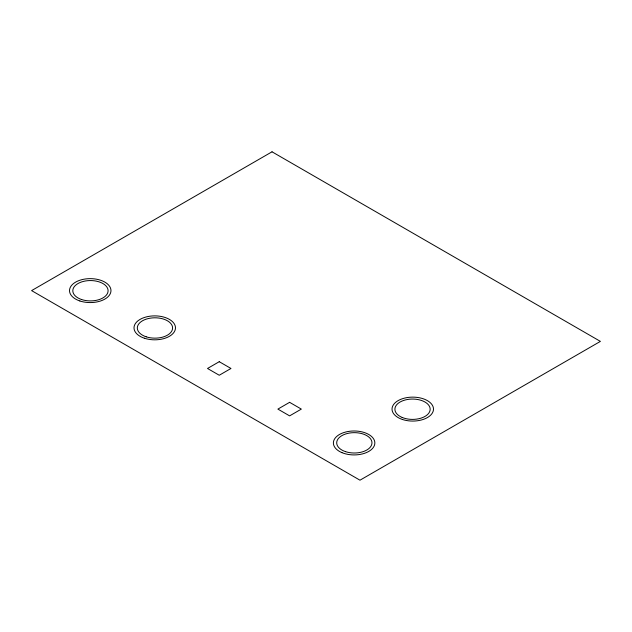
<?xml version="1.0" encoding="UTF-8"?>
<svg xmlns="http://www.w3.org/2000/svg" width="632" height="632" viewBox="0 0 632 632"><rect width="100%" height="100%" fill="white"/><g stroke="black" fill="none" stroke-linecap="round" stroke-linejoin="round"><path stroke-width="0.95" d="M272.021 151.806L31.6 290.609L359.979 480.194L600.4 341.391L272.021 151.806M219.249 361.702L207.517 368.472L219.249 375.25L230.972 368.472L219.249 361.702M289.614 402.331L277.882 409.102L289.614 415.872L301.338 409.102L289.614 402.331M402.387 419.466A20.73 11.969 0 0 0 433.489 409.102A20.73 11.969 0 0 0 402.387 398.737A20.73 11.969 0 0 0 402.387 419.466M79.877 300.974A20.73 11.969 0 0 0 110.971 290.609A20.73 11.969 0 0 0 79.877 280.245A20.73 11.969 0 0 0 79.877 300.974M144.373 338.215A20.73 11.969 0 0 0 175.475 327.85A20.73 11.969 0 0 0 144.373 317.485A20.73 11.969 0 0 0 144.373 338.215M341.952 452.646A20.73 11.969 0 0 0 374.737 444.193A20.73 11.969 0 0 0 345.657 432.027A20.73 11.969 0 0 0 341.952 452.646M345.522 451.643A17.633 10.175 0 0 0 371.964 442.827A17.633 10.175 0 0 0 345.522 434.018A17.633 10.175 0 0 0 345.522 451.643M146.15 336.793A17.633 10.175 0 0 0 172.591 327.976A17.633 10.175 0 0 0 146.15 319.16A17.633 10.175 0 0 0 146.15 336.793M81.647 299.552A17.633 10.175 0 0 0 108.088 290.736A17.633 10.175 0 0 0 81.647 281.919A17.633 10.175 0 0 0 81.647 299.552M402.189 417.468A17.633 10.175 0 0 0 430.068 410.279A17.633 10.175 0 0 0 405.341 399.938A17.633 10.175 0 0 0 402.189 417.468"/></g></svg>
